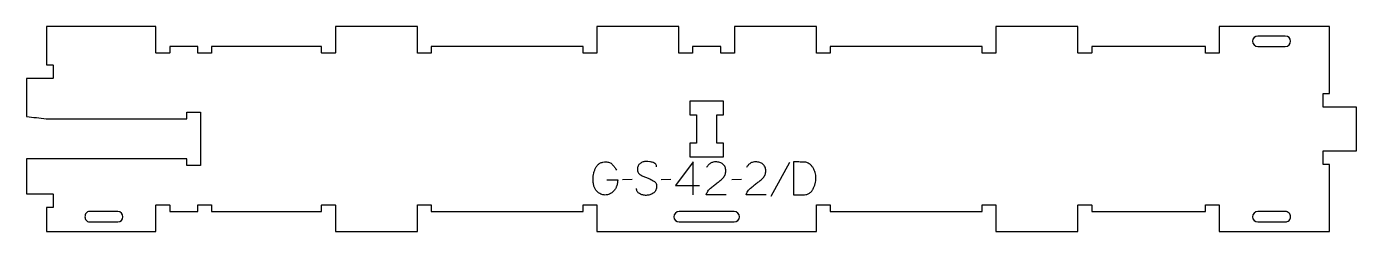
# Model space of a CAD drawing. Extents: x 0 to 1208, y 0 to 186.
import ezdxf

# ---------------------------------------------------------------- set-up
doc = ezdxf.new("R2010")
doc.units = 0
for name, color, linetype in [('1_ANYTOOL_1MMDEEP_LABELS_S', 2, 'CONTINUOUS'), ('3_ANYTOOL_CUTTHROUGH_INSID', 4, 'CONTINUOUS'), ('4_ANYTOOL_CUTTHROUGH_OUTSI', 5, 'CONTINUOUS')]:
    doc.layers.add(name, color=color, linetype=linetype)

msp = doc.modelspace()

# ---------------------------------------------------------------- linework, layer by layer
at = {"layer": '1_ANYTOOL_1MMDEEP_LABELS_S'}
for p, q in [((693.094541, 62.486142), (675.908827, 31.714714)), ((550.037398, 46.843285), (541.251684, 46.757571)), ((585.094541, 46.843285), (576.308827, 46.757571)), ((589.380256, 41.614714), (611.151684, 41.614714)), ((649.294541, 46.843285), (640.508827, 46.757571))]:
    msp.add_line(p, q, dxfattribs=at)
for points in [[(527.151684, 46.757571), (536.923113, 46.714714, -0.031732), (536.655002, 43.707312, -0.048764), (535.910613, 40.789714, -0.050291), (534.8009, 38.479206, -0.060119), (533.21597, 36.471856, -0.036578), (531.48395, 34.98544, -0.050793), (529.524898, 33.825428, -0.051881), (527.571881, 33.157683, -0.053919), (525.523113, 32.914714, -0.055881), (523.487965, 33.121658, -0.055271), (521.548113, 33.771856, -0.05403), (519.622137, 34.93105, -0.038531), (517.937398, 36.428999, -0.067281), (516.389685, 38.540013, -0.049165), (515.36597, 40.961142, -0.047412), (514.693043, 44.165061, -0.028075), (514.508827, 47.443285, -0.03109), (514.676354, 50.134865, -0.031496), (515.17847, 52.784356, -0.031425), (516.029343, 55.412601, -0.02824), (517.187398, 57.921856, -0.064555), (518.716202, 60.073381, -0.078906), (520.782041, 61.698642, -0.076878), (523.405643, 62.673192, -0.050594), (526.208827, 62.957571, -0.039946), (527.868388, 62.824774, -0.052714), (529.471327, 62.389714, -0.053511), (530.854524, 61.674379, -0.05153), (532.058827, 60.686142, -0.040443), (534.099051, 58.263001, -0.04035), (535.723113, 55.543285)], [(572.280256, 58.371856, 0.071867), (572.087142, 59.708463, 0.100684), (571.460613, 60.889714, 0.047558), (570.986059, 61.366164, 0.038563), (570.436059, 61.754892, 0.037928), (569.738871, 62.10236, 0.026634), (569.001684, 62.357571, 0.028461), (565.978351, 63.043554, 0.041577), (562.894541, 63.300428, 0.036938), (561.392181, 63.189288, 0.041531), (559.926684, 62.845071, 0.041583), (558.549307, 62.267862, 0.038125), (557.280256, 61.478999, 0.057611), (556.210103, 60.487095, 0.065808), (555.41597, 59.266499, 0.06469), (554.938474, 57.806945, 0.046778), (554.794541, 56.271856, 0.052235), (554.956897, 54.722014, 0.075448), (555.501684, 53.271856, 0.076671), (556.417776, 52.098804, 0.061023), (557.623113, 51.214714, 0.021951), (560.651967, 49.687368, 0.018213), (563.794541, 48.407571, -0.02405), (566.896026, 47.102109, -0.02981), (569.837398, 45.471856, -0.068439), (570.9787, 44.505926, -0.079282), (571.787398, 43.253999, -0.076308), (572.212398, 41.675317, -0.047772), (572.237398, 40.028999, -0.046243), (571.944164, 38.34804, -0.06359), (571.294541, 36.777214, -0.064671), (570.321717, 35.493025, -0.057073), (569.06597, 34.478999, -0.067522), (566.097661, 33.116089, -0.070793), (562.873113, 32.614714, -0.064027), (559.734098, 32.977229, -0.070447), (556.808827, 34.157571, -0.054374), (555.65041, 35.007204, -0.074742), (554.751684, 36.118285, -0.075199), (554.228677, 37.424663, -0.057737), (554.06597, 38.828999)], [(635.580256, 33.000428), (617.280256, 33.043285, -0.034491), (617.943034, 34.790617, -0.037732), (618.849898, 36.423642, -0.037744), (619.989193, 37.898278, -0.03482), (621.330256, 39.193285, -0.00859), (624.28948, 41.591868, -0.008791), (627.330256, 43.886142, 0.020588), (630.149544, 46.119585, 0.025206), (632.751684, 48.600428, 0.046908), (633.772279, 49.90167, 0.051091), (634.519541, 51.375428, 0.050722), (634.968274, 53.023603, 0.041139), (635.108827, 54.728999, 0.039396), (634.966182, 56.536585, 0.058519), (634.476684, 58.275428, 0.060358), (633.686126, 59.682544, 0.061397), (632.580256, 60.857571, 0.048006), (631.224299, 61.77953, 0.045901), (629.719541, 62.432571, 0.045216), (627.97948, 62.83513, 0.034258), (626.194541, 62.957571, 0.055622), (623.559971, 62.663584, 0.079896), (621.11597, 61.682571, 0.080617), (619.146582, 60.016871, 0.060287), (617.708827, 57.857571)], [(671.880256, 33.000428), (653.580256, 33.043285, -0.034491), (654.243034, 34.790617, -0.037732), (655.149898, 36.423642, -0.037744), (656.289193, 37.898278, -0.03482), (657.630256, 39.193285, -0.00859), (660.58948, 41.591868, -0.008791), (663.630256, 43.886142, 0.020588), (666.449544, 46.119585, 0.025206), (669.051684, 48.600428, 0.046908), (670.072279, 49.90167, 0.051091), (670.819541, 51.375428, 0.050722), (671.268274, 53.023603, 0.041139), (671.408827, 54.728999, 0.039396), (671.266182, 56.536585, 0.058519), (670.776684, 58.275428, 0.060358), (669.986126, 59.682544, 0.061397), (668.880256, 60.857571, 0.048006), (667.524299, 61.77953, 0.045901), (666.019541, 62.432571, 0.045216), (664.27948, 62.83513, 0.034258), (662.494541, 62.957571, 0.055622), (659.859971, 62.663584, 0.079896), (657.41597, 61.682571, 0.080617), (655.446582, 60.016871, 0.060287), (654.008827, 57.857571)]]:
    msp.add_lwpolyline(points, format="xyb", dxfattribs=at)
msp.add_lwpolyline([(605.36597, 32.957571), (605.408827, 63.000428), (589.380256, 41.614714)], dxfattribs=at)
msp.add_lwpolyline([(696.523113, 62.957571), (696.523113, 32.957571), (705.051684, 33.043285, 0.046402), (707.958058, 33.351461, 0.07465), (710.687398, 34.339714, 0.077785), (712.770384, 35.928736, 0.06915), (714.308827, 38.057571, 0.029998), (715.446353, 40.552887, 0.031416), (716.269541, 43.168285, 0.031395), (716.762185, 45.885608, 0.029153), (716.923113, 48.643285, 0.03275), (716.770633, 50.968707, 0.035889), (716.301684, 53.250428, 0.03592), (715.516825, 55.425796, 0.033706), (714.437398, 57.471856, 0.042675), (712.878915, 59.561608, 0.065683), (710.917756, 61.259356, 0.068103), (708.820029, 62.263264, 0.065471), (706.530256, 62.678999, 0.005437), (701.528134, 62.869054, 0.00471)], format="xyb", close=True, dxfattribs=at)
at = {"layer": '3_ANYTOOL_CUTTHROUGH_INSID'}
for points in [[(1143.3834, 177), (1118.3834, 177, 1), (1118.3834, 167.5), (1143.3834, 167.5, 1)], [(82.75, 8.5, 1), (82.75, 18), (57.009651, 18, 0.12263), (55.35456, 17.587875, 0.106401), (54.040385, 16.480762, 0.09127), (53.253336, 14.956608, 0.148392), (53.253336, 11.543392, 0.09127), (54.040385, 10.019238, 0.106401), (55.35456, 8.912125, 0.12263), (57.009651, 8.5)], [(642.75, 8.5, 1), (642.75, 18), (592.75, 18, 1), (592.75, 8.5)], [(1143.3834, 8.5, 0.414214), (1148.1334, 13.25, 0.414214), (1143.3834, 18), (1118.3834, 18, 1), (1118.3834, 8.5)]]:
    msp.add_lwpolyline(points, format="xyb", close=True, dxfattribs=at)
msp.add_lwpolyline([(627, 105.544253), (633, 105.544253), (633, 118.044253), (602.5, 118.044253), (602.5, 105.544253), (608.5, 105.544253), (608.5, 80.044253), (602.5, 80.044253), (602.5, 67.544253), (633, 67.544253), (633, 80.044253), (627, 80.044253)], close=True, dxfattribs=at)
at = {"layer": '4_ANYTOOL_CUTTHROUGH_OUTSI'}
msp.add_lwpolyline([(18, 21.5), (18, 0), (117.5, 0), (117.5, 23.75, -0.414214), (117.75, 24), (129.75, 24, -0.414214), (130, 23.75), (130, 18), (155.5, 18), (155.5, 23.75, -0.414214), (155.75, 24), (167.75, 24, -0.414214), (168, 23.75), (168, 18), (268, 18), (268, 23.75, -0.414214), (268.25, 24), (280.25, 24, -0.414214), (280.5, 23.75), (280.5, 0), (355, 0), (355, 23.75, -0.414214), (355.25, 24), (367.25, 24, -0.414214), (367.5, 23.75), (367.5, 18), (505.5, 18), (505.5, 23.75, -0.414214), (505.75, 24), (517.75, 24, -0.414214), (518, 23.75), (518, 0), (717.5, 0), (717.5, 23.75, -0.414214), (717.75, 24), (729.75, 24, -0.414214), (730, 23.75), (730, 18), (868, 18), (868, 23.75, -0.414214), (868.25, 24), (880.25, 24, -0.414214), (880.5, 23.75), (880.5, 0), (955, 0), (955, 23.75, -0.414214), (955.25, 24), (967.25, 24, -0.414214), (967.5, 23.75), (967.5, 18), (1067.75, 18), (1070.863641, 18), (1070.863641, 23.75, -0.414214), (1071.113641, 24), (1083.113641, 24, -0.414214), (1083.363641, 23.75), (1083.363641, 0), (1183.642251, 0), (1183.642251, 60.440729), (1177.892251, 60.440729, -0.414214), (1177.642251, 60.690729), (1177.642251, 72.690729, -0.414214), (1177.892251, 72.940729), (1207.942251, 72.940729), (1207.942251, 112.440729), (1177.892251, 112.440729, -0.414214), (1177.642251, 112.690729), (1177.642251, 124.690729, -0.414214), (1177.892251, 124.940729), (1183.642251, 124.940729), (1183.642251, 185.5), (1083.363641, 185.5), (1083.363641, 161.75, -0.414214), (1083.113641, 161.5), (1071.113641, 161.5, -0.414214), (1070.863641, 161.75), (1070.863641, 167.5), (1067.75, 167.5), (967.5, 167.5), (967.5, 161.75, -0.414214), (967.25, 161.5), (955.25, 161.5, -0.414214), (955, 161.75), (955, 185.5), (880.5, 185.5), (880.5, 161.75, -0.414214), (880.25, 161.5), (868.25, 161.5, -0.414214), (868, 161.75), (868, 167.5), (730, 167.5), (730, 161.75, -0.414214), (729.75, 161.5), (717.75, 161.5, -0.414214), (717.5, 161.75), (717.5, 185.5), (643, 185.5), (643, 161.75, -0.414214), (642.75, 161.5), (630.75, 161.5, -0.414214), (630.5, 161.75), (630.5, 167.5), (605, 167.5), (605, 161.75, -0.414214), (604.75, 161.5), (592.75, 161.5, -0.414214), (592.5, 161.75), (592.5, 185.5), (518, 185.5), (518, 161.75, -0.414214), (517.75, 161.5), (505.75, 161.5, -0.414214), (505.5, 161.75), (505.5, 167.5), (367.5, 167.5), (367.5, 161.75, -0.414214), (367.25, 161.5), (355.25, 161.5, -0.414214), (355, 161.75), (355, 185.5), (280.5, 185.5), (280.5, 161.75, -0.414214), (280.25, 161.5), (268.25, 161.5, -0.414214), (268, 161.75), (268, 167.5), (168, 167.5), (168, 161.75, -0.414214), (167.75, 161.5), (155.75, 161.5, -0.414214), (155.5, 161.75), (155.5, 167.5), (130, 167.5), (130, 161.75, -0.414214), (129.75, 161.5), (117.75, 161.5, -0.414214), (117.5, 161.75), (117.5, 185.5), (18, 185.5), (18, 151), (23.75, 151, -0.414214), (24, 150.75), (24, 138.75, -0.414214), (23.75, 138.5), (0, 138.5), (0, 103.974857, 0.000019), (17.7764, 102.087807), (145.499983, 102.088506), (145.499983, 107.838506, -0.414214), (145.749983, 108.088506), (157.749983, 108.088506, -0.414214), (157.999983, 107.838506), (157.999983, 101.838506), (157.999983, 65.838506), (157.999983, 59.838506, -0.414214), (157.749983, 59.588506), (145.749983, 59.588506, -0.414214), (145.499983, 59.838506), (145.499983, 65.588506), (0, 65.588506), (0, 34), (23.75, 34, -0.414214), (24, 33.75), (24, 21.75, -0.414214), (23.75, 21.5)], format="xyb", close=True, dxfattribs=at)

doc.saveas('drawing.dxf')
